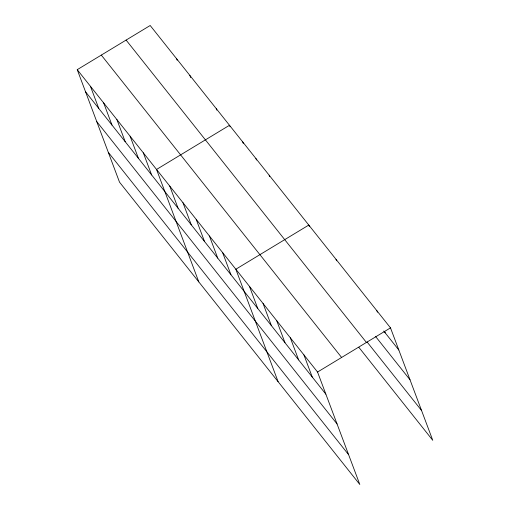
<?xml version="1.0" encoding="UTF-8"?>
<svg xmlns="http://www.w3.org/2000/svg" width="510" height="510" viewBox="0 0 510 510"><rect width="100%" height="100%" fill="white"/><g stroke="black" fill="none" stroke-linecap="round" stroke-linejoin="round"><path stroke-width="0.76" d="M77.233 69.672L317.545 372.039L359.818 484.5L119.506 182.134L77.233 69.672L150.182 25.5L390.494 327.866L432.767 440.328L358.842 347.31M317.545 372.039L390.494 327.866M383.737 331.028L398.814 350M375.487 336.364L410.021 379.81M367.092 341.981L421.566 410.518M126.11 40.08L366.422 342.446M101.305 55.093L341.617 357.465M85.552 91.806L325.865 394.173M96.753 121.609L337.065 423.982M108.298 152.324L348.611 454.69M376.877 310.737L377.432 312.209M384.642 331.392L385.197 332.864M336.026 259.335L336.581 260.808M309.347 226.542L308.792 225.063L235.837 269.235L278.109 381.697M269.14 175.172L269.694 176.651M255.924 158.54L256.479 160.019M242.703 141.914L243.257 143.386M230.042 126.754L229.487 125.281L156.538 169.454L198.804 281.915M216.272 108.649L216.826 110.128M303.928 354.909L312.248 377.037M290.311 337.773L298.63 359.907M189.835 75.391L190.67 77.603M276.694 320.637L285.007 342.771M176.619 58.758L177.174 60.237M263.071 303.507L271.39 325.635M249.454 286.371L257.773 308.505M222.621 252.603L230.941 274.737M209.406 235.977L217.725 258.105M196.184 219.345L204.504 241.479M182.969 202.712L191.288 224.846M169.753 186.086L178.073 208.214M143.316 152.821L151.636 174.955M130.101 136.195L138.42 158.323M116.886 119.563L125.205 141.697M103.664 102.931L111.983 125.065M90.448 86.305L98.768 108.432"/></g></svg>
